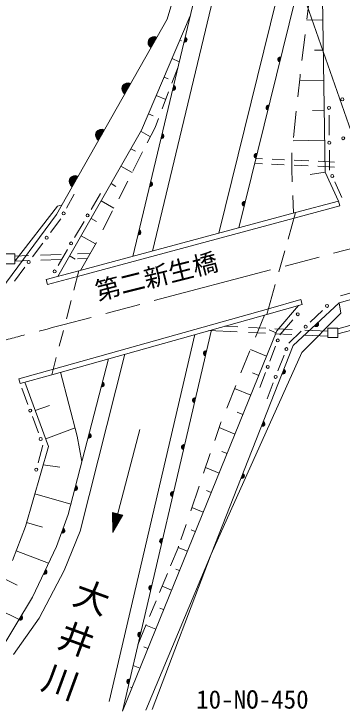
# Model space of a CAD drawing. Units: millimetres, scale not verified. Extents: x 40000 to 680000, y 20000 to 380000.
# Drawn here: x 433815 to 466537, y 249223 to 318754 of the extents above; entities that cross this region are included whole.
import ezdxf
from ezdxf.enums import TextEntityAlignment as Align

# ---------------------------------------------------------------- set-up
doc = ezdxf.new("R2010")
doc.units = ezdxf.units.MM
doc.header["$LTSCALE"] = 1000
doc.linetypes.add('CHAIN', pattern=[18.5, 12, -1.5, 3.5, -1.5])
for name, color, linetype, lineweight in [('M-BGD', 7, 'Continuous', 13), ('M-BMK', 2, 'CHAIN', 13), ('M-STR-HTXT', 7, 'Continuous', 13), ('M-STR-STR1', 1, 'Continuous', 13), ('M-STR-STRC', 7, 'Continuous', 13)]:
    doc.layers.add(name, color=color, linetype=linetype, lineweight=lineweight)
doc.styles.add('@ＭＳ ゴシック', font='')
doc.styles.add('ＭＳ ゴシック', font='')
doc.styles.get('@ＭＳ ゴシック').set_extended_font_data('@MS Gothic')
doc.styles.get('ＭＳ ゴシック').set_extended_font_data('MS Gothic')

msp = doc.modelspace()

# ---------------------------------------------------------------- linework, layer by layer
at = {"layer": 'M-BGD'}
for p, q in [((464434, 330615), (456233, 297410)), ((462468, 330162), (454247, 296877)), ((453762, 328452), (445659, 294571)), ((455689, 328772), (447636, 295102)), ((464523, 324491), (464837, 302973)), ((463035, 318231), (463327, 320649)), ((449547, 319791), (449106, 318216)), ((451401, 318580), (446536, 307148)), ((449106, 318216), (438068, 298760)), ((464616, 318150), (463022, 318127)), ((462537, 314120), (462851, 316717)), ((450361, 316136), (450513, 316071)), ((464660, 315150), (463805, 315138)), ((449578, 314296), (450302, 313987)), ((449566, 311850), (450178, 313467)), ((448795, 312455), (449209, 312279)), ((462123, 310485), (462348, 312553)), ((462348, 312553), (462370, 312736)), ((464703, 312151), (462300, 312115)), ((448598, 309290), (449241, 310990)), ((448948, 310216), (448011, 310615)), ((447228, 308775), (447684, 308581)), ((461680, 306414), (461968, 309062)), ((464747, 309151), (463592, 309134)), ((447894, 307429), (448232, 308324)), ((465260, 306652), (465240, 308642)), ((447894, 307429), (447110, 305895)), ((446536, 307148), (438198, 292567)), ((446489, 307037), (447421, 306503)), ((461647, 306105), (464791, 306151)), ((445484, 305307), (445921, 305057)), ((446647, 304989), (445670, 303077)), ((461516, 303280), (461516, 304902)), ((465296, 303169), (465276, 305159)), ((457825, 303854), (458602, 303817)), ((457947, 304349), (458613, 304317)), ((459551, 304273), (460807, 304214)), ((461777, 304168), (463215, 304100)), ((464144, 304056), (465789, 303978)), ((444491, 303571), (445599, 302937)), ((459497, 303775), (460755, 303715)), ((461568, 302007), (461516, 303280)), ((461757, 303668), (463146, 303602)), ((464125, 303556), (465773, 303478)), ((464837, 302973), (463365, 302750)), ((464837, 302973), (466193, 300085)), ((443498, 301835), (443992, 301552)), ((445167, 302090), (444264, 300322)), ((466510, 300454), (465816, 302006)), ((439816, 300784), (439056, 299378)), ((442443, 300851), (441506, 299255)), ((461696, 298877), (461623, 300651)), ((438614, 299721), (438153, 299580)), ((442505, 300099), (443778, 299371)), ((461905, 298933), (466193, 300085)), ((466193, 300085), (466323, 299602)), ((438153, 299580), (433929, 294123)), ((443653, 299126), (442688, 297237)), ((466323, 299602), (461746, 298373)), ((438068, 298760), (432500, 291235)), ((438486, 298323), (437460, 296943)), ((441512, 298363), (442063, 298048)), ((440803, 298057), (439865, 296461)), ((492032, 296997), (466253, 289947)), ((441950, 295809), (440519, 296626)), ((436690, 295907), (435664, 294526)), ((442033, 295955), (440452, 293172)), ((432514, 294835), (433896, 294835)), ((433896, 294835), (433896, 293835)), ((439162, 295264), (438225, 293668)), ((440139, 294824), (441416, 294868)), ((433896, 294605), (435275, 294654)), ((433896, 294105), (435303, 294154)), ((436451, 294695), (438525, 294767)), ((436491, 294196), (438515, 294267)), ((439410, 294578), (439922, 294286)), ((440137, 294323), (441125, 294358)), ((433896, 293835), (432514, 293835)), ((434895, 293490), (433868, 292109)), ((466106, 287360), (491211, 294107)), ((466106, 286842), (491289, 293610)), ((437025, 292252), (440288, 293129)), ((437155, 291769), (437025, 292252)), ((440144, 292572), (437155, 291769)), ((466372, 290653), (468434, 291211)), ((459192, 289355), (462419, 290261)), ((466253, 289947), (461654, 285680)), ((462419, 290261), (462554, 289779)), ((466253, 289947), (466430, 288898)), ((462554, 289779), (459032, 288791)), ((462185, 289676), (460036, 287146)), ((457894, 286502), (458795, 288724)), ((466430, 288898), (462529, 284997)), ((463362, 288001), (464582, 289189)), ((460340, 286753), (461639, 288242)), ((453513, 287241), (444629, 249223)), ((453264, 287171), (456062, 287036)), ((454785, 287598), (456144, 287533)), ((457199, 287482), (458923, 287398)), ((459958, 286952), (459265, 287233)), ((459835, 287354), (461552, 287271)), ((462814, 287210), (465106, 287100)), ((465106, 287424), (465106, 286473)), ((466106, 287424), (465106, 287424)), ((466106, 286473), (466106, 287424)), ((451865, 286778), (443308, 250162)), ((460036, 287146), (444629, 249223)), ((457194, 286981), (458918, 286898)), ((459839, 286854), (461542, 286771)), ((461227, 285921), (462447, 287110)), ((462807, 286710), (465106, 286599)), ((465106, 286473), (466106, 286473)), ((461654, 285680), (453479, 264868)), ((456453, 282945), (457345, 285146)), ((457404, 285291), (459017, 284636)), ((459342, 284119), (459912, 285624)), ((444869, 284814), (440429, 267154)), ((462529, 284997), (453479, 264868)), ((460146, 283149), (460764, 284733)), ((443233, 284355), (439238, 268820)), ((434304, 282367), (437744, 283333)), ((438447, 283011), (440121, 276649)), ((458344, 281486), (458914, 282991)), ((434439, 281886), (434304, 282367)), ((437599, 282773), (434439, 281886)), ((458226, 282690), (457591, 282948)), ((434893, 282013), (437273, 275594)), ((455033, 279442), (455941, 281683)), ((459065, 280377), (459683, 281961)), ((434616, 281430), (435213, 279806)), ((457436, 280745), (455826, 281399)), ((435939, 279193), (437345, 279714)), ((456645, 278799), (456062, 279036)), ((435660, 278589), (436256, 276965)), ((439907, 277464), (436982, 276380)), ((453833, 276198), (454447, 277996)), ((455855, 276853), (454276, 277495)), ((454447, 277996), (454483, 278086)), ((446365, 277291), (443667, 267024)), ((440121, 276649), (440600, 274116)), ((437273, 275594), (434953, 267630)), ((436703, 275747), (436221, 273971)), ((452724, 272947), (453397, 274921)), ((455064, 274908), (454533, 275124)), ((436743, 273775), (438395, 273545)), ((454274, 272962), (452917, 273514)), ((451447, 269205), (452288, 271669)), ((453484, 271017), (453004, 271212)), ((439502, 269847), (435904, 270895)), ((452693, 269071), (451559, 269532)), ((439238, 268820), (438048, 265630)), ((443667, 267024), (443657, 269024)), ((444659, 268761), (443657, 269024)), ((444642, 268732), (443658, 268991)), ((444617, 268687), (443658, 268939)), ((444591, 268642), (443658, 268887)), ((444565, 268597), (443658, 268836)), ((444540, 268552), (443659, 268784)), ((444514, 268507), (443659, 268732)), ((444488, 268462), (443659, 268680)), ((444463, 268417), (443659, 268629)), ((444437, 268373), (443660, 268577)), ((444411, 268328), (443660, 268525)), ((444386, 268283), (443660, 268473)), ((444360, 268238), (443660, 268421)), ((443667, 267024), (444659, 268761)), ((435065, 268015), (436649, 267553)), ((444334, 268193), (443661, 268370)), ((444309, 268148), (443661, 268318)), ((444283, 268103), (443661, 268266)), ((444257, 268058), (443661, 268214)), ((444232, 268013), (443662, 268163)), ((444206, 267968), (443662, 268111)), ((444180, 267923), (443662, 268059)), ((444155, 267878), (443662, 268007)), ((444129, 267833), (443663, 267956)), ((444103, 267788), (443663, 267904)), ((444078, 267743), (443663, 267852)), ((444052, 267698), (443663, 267800)), ((444026, 267653), (443664, 267749)), ((444001, 267608), (443664, 267697)), ((450455, 266297), (450974, 267818)), ((434953, 267630), (433687, 264255)), ((440429, 267154), (438810, 263248)), ((443975, 267563), (443664, 267645)), ((443949, 267518), (443664, 267593)), ((443924, 267473), (443665, 267541)), ((443898, 267428), (443665, 267490)), ((443873, 267383), (443665, 267438)), ((443847, 267339), (443665, 267386)), ((443821, 267294), (443666, 267334)), ((443770, 267204), (443666, 267231)), ((451903, 267126), (451475, 267300)), ((438048, 265630), (435667, 260581)), ((450188, 265514), (450238, 265663)), ((437269, 263978), (434037, 265189)), ((450188, 265514), (449441, 263715)), ((451112, 265180), (450203, 265550)), ((453479, 264868), (446978, 249316)), ((453479, 264868), (447602, 249368)), ((438810, 263248), (436333, 258486)), ((449115, 262928), (448331, 261037)), ((450322, 263235), (449950, 263385)), ((432804, 262447), (434139, 261795)), ((449531, 261289), (448593, 261670)), ((435667, 260581), (430714, 252390)), ((447993, 260222), (447336, 258638)), ((434326, 258365), (431488, 259751)), ((448741, 259343), (448356, 259500)), ((436333, 258486), (433762, 254867)), ((447017, 257870), (446175, 255841)), ((447950, 257398), (446984, 257790)), ((447160, 255452), (446762, 255614)), ((446369, 253507), (445694, 253781)), ((445579, 251561), (445440, 251618))]:
    msp.add_line(p, q, dxfattribs=at)
for centre in [(466565, 310233), (465232, 309388), (465268, 305906), (466655, 306357), (465556, 302587), (438771, 298851), (441154, 298656), (437075, 296425), (439514, 295863), (435279, 294008), (437873, 293069), (465039, 289634), (462126, 288801), (462904, 287555), (460126, 286189), (460995, 285327), (459128, 283555), (459914, 282555), (435436, 279197), (436479, 276356), (436040, 273305)]:
    msp.add_circle(centre, 150, dxfattribs=at)
for centre, radius, start, end in [((447794, 315904), 600, 60.43413, 240.43413), ((447794, 315904), 550, 60.43413, 240.43413), ((447794, 315904), 500, 60.43413, 240.43413), ((450827, 316180), 250, 256.54949, 76.54949), ((450827, 316180), 200, 256.54949, 76.54949), ((447794, 315904), 450, 60.43413, 240.43413), ((447794, 315904), 400, 60.43413, 240.43413), ((447794, 315904), 350, 60.43413, 240.43413), ((447794, 315904), 300, 60.43413, 240.43413), ((447794, 315904), 250, 60.43413, 240.43413), ((447794, 315904), 200, 60.43413, 240.43413), ((447794, 315904), 150, 60.43413, 240.43413), ((447794, 315904), 100, 60.43413, 240.43413), ((447794, 315904), 50, 60.43413, 240.43413), ((450827, 316180), 150, 256.54949, 76.54949), ((450827, 316180), 100, 256.54949, 76.54949), ((450827, 316180), 50, 256.54949, 76.54949), ((460381, 314206), 250, 76.12686, 256.12686), ((460381, 314206), 200, 76.12686, 256.12686), ((460381, 314206), 150, 76.12686, 256.12686), ((460381, 314206), 100, 76.12686, 256.12686), ((460381, 314206), 50, 76.12686, 256.12686), ((445171, 311280), 600, 60.43413, 240.43413), ((445171, 311280), 550, 60.43413, 240.43413), ((445171, 311280), 500, 60.43413, 240.43413), ((445171, 311280), 450, 60.43413, 240.43413), ((445171, 311280), 400, 60.43413, 240.43413), ((445171, 311280), 350, 60.43413, 240.43413), ((445171, 311280), 300, 60.43413, 240.43413), ((445171, 311280), 250, 60.43413, 240.43413), ((449678, 311378), 250, 256.54949, 76.54949), ((449678, 311378), 200, 256.54949, 76.54949), ((449678, 311378), 150, 256.54949, 76.54949), ((445171, 311280), 200, 60.43413, 240.43413), ((445171, 311280), 150, 60.43413, 240.43413), ((445171, 311280), 100, 60.43413, 240.43413), ((445171, 311280), 50, 60.43413, 240.43413), ((449678, 311378), 100, 256.54949, 76.54949), ((449678, 311378), 50, 256.54949, 76.54949), ((459196, 309408), 250, 76.12686, 256.12686), ((459196, 309408), 200, 76.12686, 256.12686), ((459196, 309408), 150, 76.12686, 256.12686), ((459196, 309408), 100, 76.12686, 256.12686), ((459196, 309408), 50, 76.12686, 256.12686), ((442548, 306657), 600, 60.43413, 240.43413), ((442548, 306657), 550, 60.43413, 240.43413), ((442548, 306657), 500, 60.43413, 240.43413), ((442548, 306657), 450, 60.43413, 240.43413), ((442548, 306657), 400, 60.43413, 240.43413), ((442548, 306657), 350, 60.43413, 240.43413), ((442548, 306657), 300, 60.43413, 240.43413), ((442548, 306657), 250, 60.43413, 240.43413), ((442548, 306657), 200, 60.43413, 240.43413), ((442548, 306657), 150, 60.43413, 240.43413), ((442548, 306657), 100, 60.43413, 240.43413), ((442548, 306657), 50, 60.43413, 240.43413), ((448530, 306576), 250, 256.54949, 76.54949), ((448530, 306576), 200, 256.54949, 76.54949), ((448530, 306576), 150, 256.54949, 76.54949), ((448530, 306576), 100, 256.54949, 76.54949), ((448530, 306576), 50, 256.54949, 76.54949), ((458011, 304609), 250, 76.12686, 256.12686), ((458011, 304609), 200, 76.12686, 256.12686), ((458011, 304609), 150, 76.12686, 256.12686), ((458011, 304609), 100, 76.12686, 256.12686), ((458011, 304609), 50, 76.12686, 256.12686), ((439925, 302033), 600, 60.43413, 240.43413), ((439925, 302033), 550, 60.43413, 240.43413), ((439925, 302033), 500, 60.43413, 240.43413), ((439925, 302033), 450, 60.43413, 240.43413), ((439925, 302033), 400, 60.43413, 240.43413), ((439925, 302033), 350, 60.43413, 240.43413), ((439925, 302033), 300, 60.43413, 240.43413), ((439925, 302033), 250, 60.43413, 240.43413), ((439925, 302033), 200, 60.43413, 240.43413), ((439925, 302033), 150, 60.43413, 240.43413), ((439925, 302033), 100, 60.43413, 240.43413), ((439925, 302033), 50, 60.43413, 240.43413), ((447381, 301774), 250, 256.54949, 76.54949), ((447381, 301774), 200, 256.54949, 76.54949), ((447381, 301774), 150, 256.54949, 76.54949), ((447381, 301774), 100, 256.54949, 76.54949), ((447381, 301774), 50, 256.54949, 76.54949), ((456826, 299810), 250, 76.12686, 256.12686), ((456826, 299810), 200, 76.12686, 256.12686), ((456826, 299810), 150, 76.12686, 256.12686), ((456826, 299810), 100, 76.12686, 256.12686), ((456826, 299810), 50, 76.12686, 256.12686), ((446233, 296972), 250, 256.54949, 76.54949), ((446233, 296972), 200, 256.54949, 76.54949), ((446233, 296972), 150, 256.54949, 76.54949), ((446233, 296972), 100, 256.54949, 76.54949), ((446233, 296972), 50, 256.54949, 76.54949), ((463954, 287814), 250, 222.8591, 42.8591), ((463954, 287814), 200, 222.8591, 42.8591), ((463954, 287814), 150, 222.8591, 42.8591), ((463954, 287814), 100, 222.8591, 42.8591), ((463954, 287814), 50, 222.8591, 42.8591), ((452967, 284902), 250, 76.84706, 256.84706), ((452967, 284902), 200, 76.84706, 256.84706), ((452967, 284902), 150, 76.84706, 256.84706), ((452967, 284902), 100, 76.84706, 256.84706), ((452967, 284902), 50, 76.84706, 256.84706), ((460632, 283078), 250, 248.55428, 68.55428), ((460632, 283078), 200, 248.55428, 68.55428), ((460632, 283078), 150, 248.55428, 68.55428), ((460632, 283078), 100, 248.55428, 68.55428), ((460632, 283078), 50, 248.55428, 68.55428), ((442575, 281795), 250, 255.57923, 75.57923), ((442575, 281795), 200, 255.57923, 75.57923), ((442575, 281795), 150, 255.57923, 75.57923), ((442575, 281795), 100, 255.57923, 75.57923), ((442575, 281795), 50, 255.57923, 75.57923), ((451874, 280225), 250, 76.84706, 256.84706), ((451874, 280225), 200, 76.84706, 256.84706), ((451874, 280225), 150, 76.84706, 256.84706), ((451874, 280225), 100, 76.84706, 256.84706), ((451874, 280225), 50, 76.84706, 256.84706), ((458589, 277876), 250, 248.55428, 68.55428), ((458589, 277876), 200, 248.55428, 68.55428), ((458589, 277876), 150, 248.55428, 68.55428), ((458589, 277876), 100, 248.55428, 68.55428), ((458589, 277876), 50, 248.55428, 68.55428), ((441258, 276676), 250, 255.57923, 75.57923), ((441258, 276676), 200, 255.57923, 75.57923), ((441258, 276676), 150, 255.57923, 75.57923), ((441258, 276676), 100, 255.57923, 75.57923), ((441258, 276676), 50, 255.57923, 75.57923), ((450781, 275547), 250, 76.84706, 256.84706), ((450781, 275547), 200, 76.84706, 256.84706), ((450781, 275547), 150, 76.84706, 256.84706), ((450781, 275547), 100, 76.84706, 256.84706), ((450781, 275547), 50, 76.84706, 256.84706), ((456545, 272673), 250, 248.55428, 68.55428), ((456545, 272673), 200, 248.55428, 68.55428), ((456545, 272673), 150, 248.55428, 68.55428), ((456545, 272673), 100, 248.55428, 68.55428), ((456545, 272673), 50, 248.55428, 68.55428), ((439919, 271468), 250, 255.57923, 75.57923), ((439919, 271468), 200, 255.57923, 75.57923), ((439919, 271468), 150, 255.57923, 75.57923), ((439919, 271468), 100, 255.57923, 75.57923), ((439919, 271468), 50, 255.57923, 75.57923), ((449687, 270870), 250, 76.84706, 256.84706), ((449687, 270870), 200, 76.84706, 256.84706), ((449687, 270870), 150, 76.84706, 256.84706), ((449687, 270870), 100, 76.84706, 256.84706), ((449687, 270870), 50, 76.84706, 256.84706), ((438643, 267225), 250, 249.53773, 69.53773), ((438643, 267225), 200, 249.53773, 69.53773), ((438643, 267225), 150, 249.53773, 69.53773), ((438643, 267225), 100, 249.53773, 69.53773), ((438643, 267225), 50, 249.53773, 69.53773), ((448594, 266192), 250, 76.84706, 256.84706), ((448594, 266192), 200, 76.84706, 256.84706), ((448594, 266192), 150, 76.84706, 256.84706), ((448594, 266192), 100, 76.84706, 256.84706), ((448594, 266192), 50, 76.84706, 256.84706), ((436857, 263106), 250, 244.74684, 64.74684), ((436857, 263106), 200, 244.74684, 64.74684), ((436857, 263106), 150, 244.74684, 64.74684), ((436857, 263106), 100, 244.74684, 64.74684), ((436857, 263106), 50, 244.74684, 64.74684), ((447501, 261515), 250, 76.84706, 256.84706), ((447501, 261515), 200, 76.84706, 256.84706), ((447501, 261515), 150, 76.84706, 256.84706), ((447501, 261515), 100, 76.84706, 256.84706), ((447501, 261515), 50, 76.84706, 256.84706), ((434428, 258534), 250, 238.8407, 58.8407), ((434428, 258534), 200, 238.8407, 58.8407), ((434428, 258534), 150, 238.8407, 58.8407), ((434428, 258534), 100, 238.8407, 58.8407), ((434428, 258534), 50, 238.8407, 58.8407), ((446408, 256837), 250, 76.84706, 256.84706), ((446408, 256837), 200, 76.84706, 256.84706), ((446408, 256837), 150, 76.84706, 256.84706), ((446408, 256837), 100, 76.84706, 256.84706), ((446408, 256837), 50, 76.84706, 256.84706), ((445315, 252160), 250, 76.84706, 256.84706), ((445315, 252160), 200, 76.84706, 256.84706), ((445315, 252160), 150, 76.84706, 256.84706), ((445315, 252160), 100, 76.84706, 256.84706), ((445315, 252160), 50, 76.84706, 256.84706)]:
    msp.add_arc(centre, radius, start, end, dxfattribs=at)
at = {"layer": 'M-BMK'}
msp.add_line((477300, 297957), (438677, 287738), dxfattribs=at)
msp.add_open_spline([(382033, 275700), (384293, 276058), (386553, 276417), (388805, 276819), (391079, 277226), (393345, 277677), (395610, 278129), (397875, 278582), (400140, 279036), (402404, 279495), (403270, 279670), (404136, 279846), (405002, 280021), (405868, 280196), (406735, 280371), (407601, 280546), (408467, 280721), (409333, 280896), (410199, 281072), (415557, 282162), (420910, 283281), (426226, 284555), (430392, 285553), (434535, 286646), (438677, 287738)], degree=3, knots=[0, 0, 0, 0, 1, 1, 1, 2, 2, 2, 3, 3, 3, 4, 4, 4, 5, 5, 5, 6, 6, 6, 7, 7, 7, 8, 8, 8, 8], dxfattribs=at)
at = {"layer": 'M-STR-STR1'}
for p, q in [((461746, 298373), (440144, 292572)), ((440288, 293129), (461905, 298933)), ((461157, 296291), (461905, 298933)), ((460233, 293029), (460831, 295142)), ((439792, 291218), (440288, 293129)), ((459032, 288791), (459878, 291775)), ((439047, 288348), (439520, 290169)), ((437744, 283333), (459192, 289355)), ((459032, 288791), (437599, 282773)), ((438340, 285627), (438746, 287189)), ((437599, 282773), (438041, 284476))]:
    msp.add_line(p, q, dxfattribs=at)
at = {"layer": 'M-STR-STRC'}
msp.add_line((469637, 300705), (458798, 331820), dxfattribs=at)

# ---------------------------------------------------------------- texts
at = {"layer": 'M-STR-HTXT', "insert": (438334, 256480), "char_height": 2566, "attachment_point": 8, "rotation": 249.842, "style": '@ＭＳ ゴシック'}
msp.add_mtext('\\T1.29;大井川', dxfattribs=at)
at = {"layer": 'M-STR-STR1', "style": 'ＭＳ ゴシック'}
msp.add_text('第二新生橋', height=1833, rotation=14.158, dxfattribs=at).set_placement((442322, 289636), align=Align.BOTTOM_LEFT)
msp.add_text('10-NO-450', height=1833, dxfattribs=at).set_placement((451985, 248915), align=Align.BOTTOM_LEFT)

doc.saveas('drawing.dxf')
